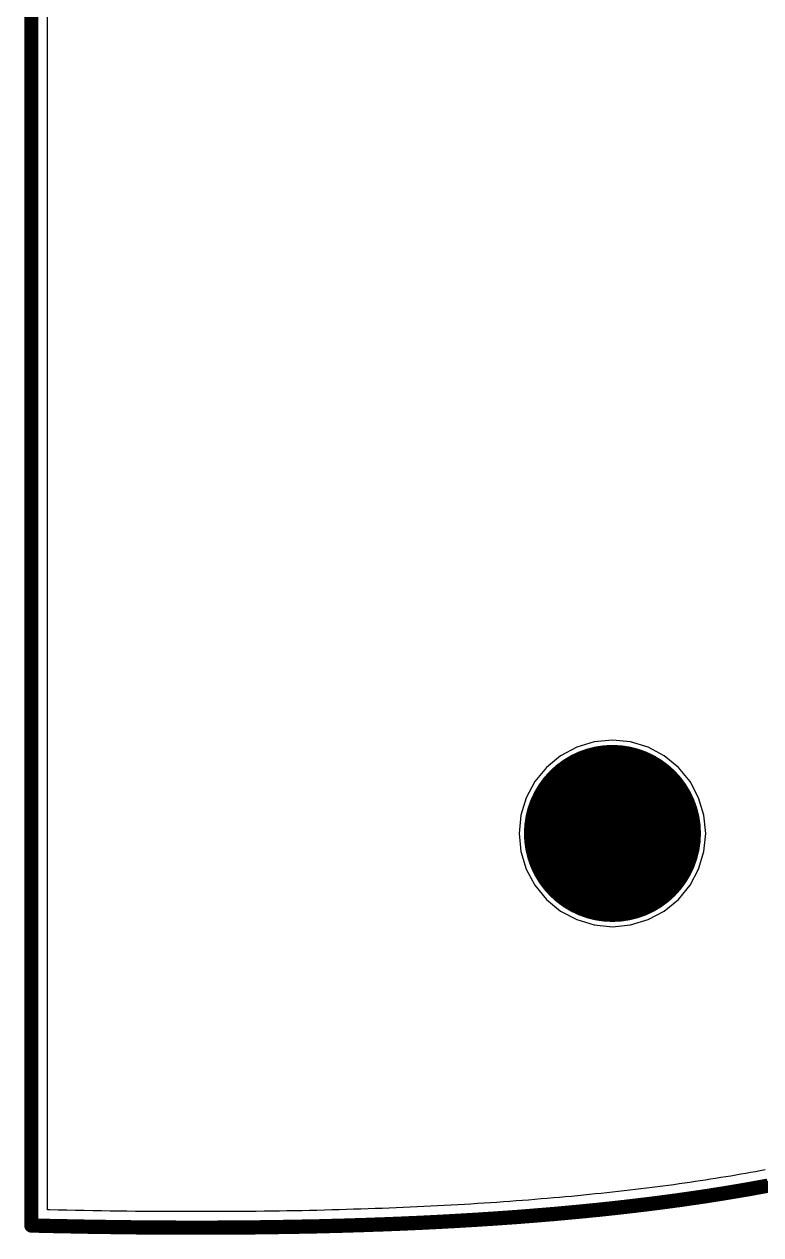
# Model space of a CAD drawing. Header units: millimetres. Extents: x -14 to 86, y -29 to 39.
# Drawn here: x -14.28 to -1.17, y -29.37 to -7.82 of the extents above; entities that cross this region are included whole.
import ezdxf

# ---------------------------------------------------------------- set-up
doc = ezdxf.new("R2010")
doc.units = ezdxf.units.MM
for name, color, linetype in [('BottomLayer', 5, 'Continuous'), ('BottomSolder', 6, 'Continuous'), ('KeepOutLayer', 6, 'Continuous'), ('Mechanical1', 6, 'Continuous'), ('MultiLayer', 9, 'Continuous'), ('PadHoleLayer', 156, 'Continuous'), ('TopLayer', 1, 'Continuous'), ('TopSolder', 216, 'Continuous')]:
    doc.layers.add(name, color=color, linetype=linetype)

msp = doc.modelspace()

# ---------------------------------------------------------------- linework, layer by layer
at = {"layer": 'BottomLayer'}
for p, q in [((-13.867, -28.927), (-13.867, 8.94)), ((-4.134, -20.597), (-4.445, -20.691)), ((-3.81, -20.565), (-4.134, -20.597)), ((-3.486, -20.597), (-3.81, -20.565)), ((-3.175, -20.691), (-3.486, -20.597)), ((-4.732, -20.844), (-4.984, -21.051)), ((-4.445, -20.691), (-4.732, -20.844)), ((-2.888, -20.844), (-3.175, -20.691)), ((-2.636, -21.051), (-2.888, -20.844)), ((-4.984, -21.051), (-5.191, -21.303)), ((-2.429, -21.303), (-2.636, -21.051)), ((-5.191, -21.303), (-5.344, -21.59)), ((-2.276, -21.59), (-2.429, -21.303)), ((-5.344, -21.59), (-5.438, -21.901)), ((-2.182, -21.901), (-2.276, -21.59)), ((-5.438, -21.901), (-5.47, -22.225)), ((-2.15, -22.225), (-2.182, -21.901)), ((-5.47, -22.225), (-5.438, -22.549)), ((-2.182, -22.549), (-2.15, -22.225)), ((-5.438, -22.549), (-5.344, -22.86)), ((-2.276, -22.86), (-2.182, -22.549)), ((-5.344, -22.86), (-5.191, -23.147)), ((-2.429, -23.147), (-2.276, -22.86)), ((-5.191, -23.147), (-4.984, -23.399)), ((-2.636, -23.399), (-2.429, -23.147)), ((-4.984, -23.399), (-4.732, -23.606)), ((-2.888, -23.606), (-2.636, -23.399)), ((-4.732, -23.606), (-4.445, -23.759)), ((-3.175, -23.759), (-2.888, -23.606)), ((-4.445, -23.759), (-4.134, -23.853)), ((-4.134, -23.853), (-3.81, -23.885)), ((-3.81, -23.885), (-3.486, -23.853)), ((-3.486, -23.853), (-3.175, -23.759)), ((-1.178, -28.231), (-1.264, -28.247)), ((-1.092, -28.215), (-1.178, -28.231)), ((-2.434, -28.438), (-2.529, -28.451)), ((-2.34, -28.424), (-2.434, -28.438)), ((-2.248, -28.41), (-2.34, -28.424)), ((-2.156, -28.396), (-2.248, -28.41)), ((-2.064, -28.382), (-2.156, -28.396)), ((-1.973, -28.368), (-2.064, -28.382)), ((-1.881, -28.353), (-1.973, -28.368)), ((-1.792, -28.338), (-1.881, -28.353)), ((-1.703, -28.324), (-1.792, -28.338)), ((-1.614, -28.309), (-1.703, -28.324)), ((-1.526, -28.293), (-1.614, -28.309)), ((-1.437, -28.278), (-1.526, -28.293)), ((-1.351, -28.263), (-1.437, -28.278)), ((-1.264, -28.247), (-1.351, -28.263)), ((-4.221, -28.655), (-4.326, -28.665)), ((-4.116, -28.644), (-4.221, -28.655)), ((-4.012, -28.633), (-4.116, -28.644)), ((-3.91, -28.622), (-4.012, -28.633)), ((-3.806, -28.611), (-3.91, -28.622)), ((-3.705, -28.6), (-3.806, -28.611)), ((-3.603, -28.589), (-3.705, -28.6)), ((-3.503, -28.577), (-3.603, -28.589)), ((-3.402, -28.565), (-3.503, -28.577)), ((-3.303, -28.553), (-3.402, -28.565)), ((-3.204, -28.541), (-3.303, -28.553)), ((-3.105, -28.529), (-3.204, -28.541)), ((-3.008, -28.516), (-3.105, -28.529)), ((-2.911, -28.503), (-3.008, -28.516)), ((-2.814, -28.491), (-2.911, -28.503)), ((-2.719, -28.478), (-2.814, -28.491)), ((-2.623, -28.464), (-2.719, -28.478)), ((-2.719, -28.478), (-2.719, -28.478)), ((-2.529, -28.451), (-2.623, -28.464)), ((-7.286, -28.874), (-7.408, -28.88)), ((-7.164, -28.868), (-7.286, -28.874)), ((-7.042, -28.862), (-7.164, -28.868)), ((-6.922, -28.856), (-7.042, -28.862)), ((-6.802, -28.85), (-6.922, -28.856)), ((-6.682, -28.843), (-6.802, -28.85)), ((-6.802, -28.85), (-6.802, -28.85)), ((-6.563, -28.837), (-6.682, -28.843)), ((-6.445, -28.83), (-6.563, -28.837)), ((-6.328, -28.823), (-6.445, -28.83)), ((-6.211, -28.816), (-6.328, -28.823)), ((-6.095, -28.808), (-6.211, -28.816)), ((-5.98, -28.801), (-6.095, -28.808)), ((-5.865, -28.793), (-5.98, -28.801)), ((-5.75, -28.785), (-5.865, -28.793)), ((-5.637, -28.777), (-5.75, -28.785)), ((-5.524, -28.768), (-5.637, -28.777)), ((-5.412, -28.76), (-5.524, -28.768)), ((-5.301, -28.751), (-5.412, -28.76)), ((-5.19, -28.742), (-5.301, -28.751)), ((-5.079, -28.733), (-5.19, -28.742)), ((-4.97, -28.724), (-5.079, -28.733)), ((-4.861, -28.715), (-4.97, -28.724)), ((-4.753, -28.705), (-4.861, -28.715)), ((-4.646, -28.696), (-4.753, -28.705)), ((-4.538, -28.686), (-4.646, -28.696)), ((-4.432, -28.676), (-4.538, -28.686)), ((-4.326, -28.665), (-4.432, -28.676)), ((-13.829, -28.928), (-13.867, -28.927)), ((-13.673, -28.931), (-13.829, -28.928)), ((-13.518, -28.934), (-13.673, -28.931)), ((-13.363, -28.937), (-13.518, -28.934)), ((-13.209, -28.94), (-13.363, -28.937)), ((-13.363, -28.937), (-13.363, -28.937)), ((-13.055, -28.943), (-13.209, -28.94)), ((-13.209, -28.94), (-13.209, -28.94)), ((-12.903, -28.945), (-13.055, -28.943)), ((-12.751, -28.947), (-12.903, -28.945)), ((-12.601, -28.949), (-12.751, -28.947)), ((-12.45, -28.951), (-12.601, -28.949)), ((-12.301, -28.953), (-12.45, -28.951)), ((-12.152, -28.954), (-12.301, -28.953)), ((-12.004, -28.955), (-12.152, -28.954)), ((-11.857, -28.956), (-12.004, -28.955)), ((-11.711, -28.957), (-11.857, -28.956)), ((-11.565, -28.958), (-11.711, -28.957)), ((-11.42, -28.958), (-11.565, -28.958)), ((-11.276, -28.958), (-11.42, -28.958)), ((-11.132, -28.958), (-11.276, -28.958)), ((-10.99, -28.958), (-11.132, -28.958)), ((-10.847, -28.958), (-10.99, -28.958)), ((-10.706, -28.957), (-10.847, -28.958)), ((-10.566, -28.956), (-10.706, -28.957)), ((-10.426, -28.955), (-10.566, -28.956)), ((-10.287, -28.954), (-10.426, -28.955)), ((-10.149, -28.953), (-10.287, -28.954)), ((-10.011, -28.951), (-10.149, -28.953)), ((-10.149, -28.953), (-10.149, -28.953)), ((-9.874, -28.95), (-10.011, -28.951)), ((-9.738, -28.948), (-9.874, -28.95)), ((-9.874, -28.95), (-9.874, -28.95)), ((-9.603, -28.945), (-9.738, -28.948)), ((-9.468, -28.943), (-9.603, -28.945)), ((-9.334, -28.941), (-9.468, -28.943)), ((-9.201, -28.938), (-9.334, -28.941)), ((-9.068, -28.935), (-9.201, -28.938)), ((-9.201, -28.938), (-9.201, -28.938)), ((-8.936, -28.932), (-9.068, -28.935)), ((-8.805, -28.928), (-8.936, -28.932)), ((-8.936, -28.932), (-8.936, -28.932)), ((-8.675, -28.925), (-8.805, -28.928)), ((-8.545, -28.921), (-8.675, -28.925)), ((-8.416, -28.917), (-8.545, -28.921)), ((-8.288, -28.913), (-8.416, -28.917)), ((-8.16, -28.909), (-8.288, -28.913)), ((-8.033, -28.905), (-8.16, -28.909)), ((-7.907, -28.9), (-8.033, -28.905)), ((-8.033, -28.905), (-8.033, -28.905)), ((-7.782, -28.895), (-7.907, -28.9)), ((-7.907, -28.9), (-7.907, -28.9)), ((-7.656, -28.89), (-7.782, -28.895)), ((-7.532, -28.885), (-7.656, -28.89)), ((-7.408, -28.88), (-7.532, -28.885))]:
    msp.add_line(p, q, dxfattribs=at)
at = {"layer": 'BottomLayer', "const_width": 1.5}
msp.add_lwpolyline([(-4.56, -22.225, 1), (-3.06, -22.225, 1)], format="xyb", close=True, dxfattribs=at)
at = {"layer": 'BottomSolder', "const_width": 1.576}
msp.add_lwpolyline([(-4.598, -22.225, 1), (-3.022, -22.225, 1)], format="xyb", close=True, dxfattribs=at)
at = {"layer": 'KeepOutLayer', "const_width": 0.254}
for points in [[(-14.152, -29.205), (-14.152, 8.94)], [(-1.566, -28.589), (-1.477, -28.574)], [(-1.477, -28.574), (-1.388, -28.559)], [(-1.388, -28.559), (-1.3, -28.543)], [(-1.3, -28.543), (-1.213, -28.527)], [(-1.213, -28.527), (-1.126, -28.511)], [(-1.126, -28.511), (-1.04, -28.495)], [(-2.971, -28.799), (-2.874, -28.786)], [(-2.874, -28.786), (-2.776, -28.773)], [(-2.776, -28.773), (-2.68, -28.76)], [(-2.68, -28.76), (-2.584, -28.747)], [(-2.584, -28.747), (-2.488, -28.733)], [(-2.488, -28.733), (-2.393, -28.719)], [(-2.393, -28.719), (-2.299, -28.706)], [(-2.299, -28.706), (-2.205, -28.692)], [(-2.205, -28.692), (-2.112, -28.678)], [(-2.112, -28.678), (-2.02, -28.663)], [(-2.02, -28.663), (-1.928, -28.649)], [(-1.928, -28.649), (-1.836, -28.634)], [(-1.836, -28.634), (-1.746, -28.619)], [(-1.746, -28.619), (-1.655, -28.604)], [(-1.655, -28.604), (-1.566, -28.589)], [(-4.946, -29.008), (-4.836, -28.999)], [(-4.836, -28.999), (-4.728, -28.989)], [(-4.728, -28.989), (-4.619, -28.979)], [(-4.619, -28.979), (-4.512, -28.969)], [(-4.512, -28.969), (-4.405, -28.959)], [(-4.405, -28.959), (-4.298, -28.949)], [(-4.298, -28.949), (-4.193, -28.938)], [(-4.193, -28.938), (-4.087, -28.928)], [(-4.087, -28.928), (-3.983, -28.917)], [(-3.983, -28.917), (-3.879, -28.906)], [(-3.879, -28.906), (-3.776, -28.895)], [(-3.776, -28.895), (-3.673, -28.883)], [(-3.673, -28.883), (-3.571, -28.872)], [(-3.571, -28.872), (-3.47, -28.86)], [(-3.47, -28.86), (-3.369, -28.848)], [(-3.369, -28.848), (-3.269, -28.836)], [(-3.269, -28.836), (-3.169, -28.824)], [(-3.169, -28.824), (-3.07, -28.811)], [(-3.07, -28.811), (-2.971, -28.799)], [(-14.152, -29.205), (-13.836, -29.213)], [(-13.836, -29.213), (-13.679, -29.216)], [(-13.679, -29.216), (-13.523, -29.219)], [(-13.523, -29.219), (-13.368, -29.222)], [(-9.195, -29.223), (-9.062, -29.22)], [(-9.062, -29.22), (-8.929, -29.217)], [(-8.929, -29.217), (-8.798, -29.213)], [(-8.798, -29.213), (-8.667, -29.21)], [(-8.667, -29.21), (-8.537, -29.206)], [(-8.537, -29.206), (-8.407, -29.202)], [(-8.407, -29.202), (-8.278, -29.198)], [(-8.278, -29.198), (-8.15, -29.194)], [(-8.15, -29.194), (-8.023, -29.189)], [(-8.023, -29.189), (-7.896, -29.185)], [(-7.896, -29.185), (-7.77, -29.18)], [(-7.77, -29.18), (-7.645, -29.175)], [(-7.645, -29.175), (-7.52, -29.17)], [(-7.52, -29.17), (-7.396, -29.164)], [(-7.396, -29.164), (-7.273, -29.159)], [(-7.273, -29.159), (-7.15, -29.153)], [(-7.15, -29.153), (-7.028, -29.147)], [(-7.028, -29.147), (-6.907, -29.141)], [(-6.907, -29.141), (-6.786, -29.134)], [(-6.786, -29.134), (-6.666, -29.128)], [(-6.666, -29.128), (-6.547, -29.121)], [(-6.547, -29.121), (-6.428, -29.114)], [(-6.428, -29.114), (-6.31, -29.107)], [(-6.31, -29.107), (-6.193, -29.1)], [(-6.193, -29.1), (-6.076, -29.092)], [(-6.076, -29.092), (-5.961, -29.085)], [(-5.961, -29.085), (-5.845, -29.077)], [(-5.845, -29.077), (-5.731, -29.069)], [(-5.731, -29.069), (-5.616, -29.061)], [(-5.616, -29.061), (-5.503, -29.053)], [(-5.503, -29.053), (-5.39, -29.044)], [(-5.39, -29.044), (-5.278, -29.035)], [(-5.278, -29.035), (-5.167, -29.026)], [(-5.167, -29.026), (-5.056, -29.017)], [(-5.056, -29.017), (-4.946, -29.008)], [(-13.368, -29.222), (-13.214, -29.225)], [(-13.214, -29.225), (-13.06, -29.228)], [(-13.06, -29.228), (-12.907, -29.23)], [(-12.907, -29.23), (-12.755, -29.232)], [(-12.755, -29.232), (-12.604, -29.234)], [(-12.604, -29.234), (-12.453, -29.236)], [(-12.453, -29.236), (-12.304, -29.238)], [(-12.304, -29.238), (-12.155, -29.239)], [(-12.155, -29.239), (-12.006, -29.24)], [(-12.006, -29.24), (-11.859, -29.241)], [(-11.859, -29.241), (-11.712, -29.242)], [(-11.712, -29.242), (-11.566, -29.243)], [(-11.566, -29.243), (-11.421, -29.243)], [(-11.421, -29.243), (-11.276, -29.243)], [(-11.276, -29.243), (-11.132, -29.243)], [(-11.132, -29.243), (-10.989, -29.243)], [(-10.989, -29.243), (-10.847, -29.243)], [(-10.847, -29.243), (-10.705, -29.242)], [(-10.705, -29.242), (-10.564, -29.241)], [(-10.564, -29.241), (-10.424, -29.24)], [(-10.424, -29.24), (-10.284, -29.239)], [(-10.284, -29.239), (-10.146, -29.238)], [(-10.146, -29.238), (-10.008, -29.236)], [(-10.008, -29.236), (-9.87, -29.234)], [(-9.87, -29.234), (-9.734, -29.232)], [(-9.734, -29.232), (-9.598, -29.23)], [(-9.598, -29.23), (-9.463, -29.228)], [(-9.463, -29.228), (-9.328, -29.225)], [(-9.328, -29.225), (-9.195, -29.223)]]:
    msp.add_lwpolyline(points, dxfattribs=at)
at = {"layer": 'KeepOutLayer', "const_width": 0.127}
for points in [[(-1.54, -28.574, 1), (-1.413, -28.574, 1)], [(-1.54, -28.574, 1), (-1.413, -28.574, 1)], [(-1.452, -28.559, 1), (-1.325, -28.559, 1)], [(-1.452, -28.559, 1), (-1.325, -28.559, 1)], [(-1.364, -28.543, 1), (-1.237, -28.543, 1)], [(-1.364, -28.543, 1), (-1.237, -28.543, 1)], [(-1.276, -28.527, 1), (-1.149, -28.527, 1)], [(-1.276, -28.527, 1), (-1.149, -28.527, 1)], [(-1.189, -28.511, 1), (-1.062, -28.511, 1)], [(-1.189, -28.511, 1), (-1.062, -28.511, 1)], [(-2.937, -28.786, 1), (-2.81, -28.786, 1)], [(-2.937, -28.786, 1), (-2.81, -28.786, 1)], [(-2.84, -28.773, 1), (-2.713, -28.773, 1)], [(-2.84, -28.773, 1), (-2.713, -28.773, 1)], [(-2.743, -28.76, 1), (-2.616, -28.76, 1)], [(-2.743, -28.76, 1), (-2.616, -28.76, 1)], [(-2.647, -28.747, 1), (-2.52, -28.747, 1)], [(-2.647, -28.747, 1), (-2.52, -28.747, 1)], [(-2.552, -28.733, 1), (-2.425, -28.733, 1)], [(-2.552, -28.733, 1), (-2.425, -28.733, 1)], [(-2.457, -28.719, 1), (-2.33, -28.719, 1)], [(-2.457, -28.719, 1), (-2.33, -28.719, 1)], [(-2.363, -28.706, 1), (-2.236, -28.706, 1)], [(-2.363, -28.706, 1), (-2.236, -28.706, 1)], [(-2.269, -28.692, 1), (-2.142, -28.692, 1)], [(-2.269, -28.692, 1), (-2.142, -28.692, 1)], [(-2.176, -28.678, 1), (-2.049, -28.678, 1)], [(-2.176, -28.678, 1), (-2.049, -28.678, 1)], [(-2.083, -28.663, 1), (-1.956, -28.663, 1)], [(-2.083, -28.663, 1), (-1.956, -28.663, 1)], [(-1.991, -28.649, 1), (-1.864, -28.649, 1)], [(-1.991, -28.649, 1), (-1.864, -28.649, 1)], [(-1.9, -28.634, 1), (-1.773, -28.634, 1)], [(-1.9, -28.634, 1), (-1.773, -28.634, 1)], [(-1.809, -28.619, 1), (-1.682, -28.619, 1)], [(-1.809, -28.619, 1), (-1.682, -28.619, 1)], [(-1.719, -28.604, 1), (-1.592, -28.604, 1)], [(-1.719, -28.604, 1), (-1.592, -28.604, 1)], [(-1.629, -28.589, 1), (-1.502, -28.589, 1)], [(-1.629, -28.589, 1), (-1.502, -28.589, 1)], [(-4.9, -28.999, 1), (-4.773, -28.999, 1)], [(-4.9, -28.999, 1), (-4.773, -28.999, 1)], [(-4.791, -28.989, 1), (-4.664, -28.989, 1)], [(-4.791, -28.989, 1), (-4.664, -28.989, 1)], [(-4.683, -28.979, 1), (-4.556, -28.979, 1)], [(-4.683, -28.979, 1), (-4.556, -28.979, 1)], [(-4.575, -28.969, 1), (-4.448, -28.969, 1)], [(-4.575, -28.969, 1), (-4.448, -28.969, 1)], [(-4.468, -28.959, 1), (-4.341, -28.959, 1)], [(-4.468, -28.959, 1), (-4.341, -28.959, 1)], [(-4.362, -28.949, 1), (-4.235, -28.949, 1)], [(-4.362, -28.949, 1), (-4.235, -28.949, 1)], [(-4.256, -28.938, 1), (-4.129, -28.938, 1)], [(-4.256, -28.938, 1), (-4.129, -28.938, 1)], [(-4.151, -28.928, 1), (-4.024, -28.928, 1)], [(-4.151, -28.928, 1), (-4.024, -28.928, 1)], [(-4.046, -28.917, 1), (-3.919, -28.917, 1)], [(-4.046, -28.917, 1), (-3.919, -28.917, 1)], [(-3.942, -28.906, 1), (-3.815, -28.906, 1)], [(-3.942, -28.906, 1), (-3.815, -28.906, 1)], [(-3.839, -28.895, 1), (-3.712, -28.895, 1)], [(-3.839, -28.895, 1), (-3.712, -28.895, 1)], [(-3.737, -28.883, 1), (-3.61, -28.883, 1)], [(-3.737, -28.883, 1), (-3.61, -28.883, 1)], [(-3.635, -28.872, 1), (-3.508, -28.872, 1)], [(-3.635, -28.872, 1), (-3.508, -28.872, 1)], [(-3.533, -28.86, 1), (-3.406, -28.86, 1)], [(-3.533, -28.86, 1), (-3.406, -28.86, 1)], [(-3.432, -28.848, 1), (-3.305, -28.848, 1)], [(-3.432, -28.848, 1), (-3.305, -28.848, 1)], [(-3.332, -28.836, 1), (-3.205, -28.836, 1)], [(-3.332, -28.836, 1), (-3.205, -28.836, 1)], [(-3.232, -28.824, 1), (-3.105, -28.824, 1)], [(-3.232, -28.824, 1), (-3.105, -28.824, 1)], [(-3.133, -28.811, 1), (-3.006, -28.811, 1)], [(-3.133, -28.811, 1), (-3.006, -28.811, 1)], [(-3.035, -28.799, 1), (-2.908, -28.799, 1)], [(-3.035, -28.799, 1), (-2.908, -28.799, 1)], [(-14.215, -29.205, 1), (-14.088, -29.205, 1)], [(-14.215, -29.205, 1), (-14.088, -29.205, 1)], [(-13.899, -29.213, 1), (-13.772, -29.213, 1)], [(-13.899, -29.213, 1), (-13.772, -29.213, 1)], [(-13.743, -29.216, 1), (-13.616, -29.216, 1)], [(-13.743, -29.216, 1), (-13.616, -29.216, 1)], [(-13.587, -29.219, 1), (-13.46, -29.219, 1)], [(-13.587, -29.219, 1), (-13.46, -29.219, 1)], [(-9.125, -29.22, 1), (-8.998, -29.22, 1)], [(-9.125, -29.22, 1), (-8.998, -29.22, 1)], [(-8.993, -29.217, 1), (-8.866, -29.217, 1)], [(-8.993, -29.217, 1), (-8.866, -29.217, 1)], [(-8.861, -29.213, 1), (-8.734, -29.213, 1)], [(-8.861, -29.213, 1), (-8.734, -29.213, 1)], [(-8.73, -29.21, 1), (-8.603, -29.21, 1)], [(-8.73, -29.21, 1), (-8.603, -29.21, 1)], [(-8.6, -29.206, 1), (-8.473, -29.206, 1)], [(-8.6, -29.206, 1), (-8.473, -29.206, 1)], [(-8.471, -29.202, 1), (-8.344, -29.202, 1)], [(-8.471, -29.202, 1), (-8.344, -29.202, 1)], [(-8.342, -29.198, 1), (-8.215, -29.198, 1)], [(-8.342, -29.198, 1), (-8.215, -29.198, 1)], [(-8.214, -29.194, 1), (-8.087, -29.194, 1)], [(-8.214, -29.194, 1), (-8.087, -29.194, 1)], [(-8.086, -29.189, 1), (-7.959, -29.189, 1)], [(-8.086, -29.189, 1), (-7.959, -29.189, 1)], [(-7.96, -29.185, 1), (-7.833, -29.185, 1)], [(-7.96, -29.185, 1), (-7.833, -29.185, 1)], [(-7.834, -29.18, 1), (-7.707, -29.18, 1)], [(-7.834, -29.18, 1), (-7.707, -29.18, 1)], [(-7.708, -29.175, 1), (-7.581, -29.175, 1)], [(-7.708, -29.175, 1), (-7.581, -29.175, 1)], [(-7.584, -29.17, 1), (-7.457, -29.17, 1)], [(-7.584, -29.17, 1), (-7.457, -29.17, 1)], [(-7.46, -29.164, 1), (-7.333, -29.164, 1)], [(-7.46, -29.164, 1), (-7.333, -29.164, 1)], [(-7.336, -29.159, 1), (-7.209, -29.159, 1)], [(-7.336, -29.159, 1), (-7.209, -29.159, 1)], [(-7.214, -29.153, 1), (-7.087, -29.153, 1)], [(-7.214, -29.153, 1), (-7.087, -29.153, 1)], [(-7.092, -29.147, 1), (-6.965, -29.147, 1)], [(-7.092, -29.147, 1), (-6.965, -29.147, 1)], [(-6.97, -29.141, 1), (-6.843, -29.141, 1)], [(-6.97, -29.141, 1), (-6.843, -29.141, 1)], [(-6.85, -29.134, 1), (-6.723, -29.134, 1)], [(-6.85, -29.134, 1), (-6.723, -29.134, 1)], [(-6.73, -29.128, 1), (-6.603, -29.128, 1)], [(-6.73, -29.128, 1), (-6.603, -29.128, 1)], [(-6.61, -29.121, 1), (-6.483, -29.121, 1)], [(-6.61, -29.121, 1), (-6.483, -29.121, 1)], [(-6.492, -29.114, 1), (-6.365, -29.114, 1)], [(-6.492, -29.114, 1), (-6.365, -29.114, 1)], [(-6.374, -29.107, 1), (-6.247, -29.107, 1)], [(-6.374, -29.107, 1), (-6.247, -29.107, 1)], [(-6.257, -29.1, 1), (-6.13, -29.1, 1)], [(-6.257, -29.1, 1), (-6.13, -29.1, 1)], [(-6.14, -29.092, 1), (-6.013, -29.092, 1)], [(-6.14, -29.092, 1), (-6.013, -29.092, 1)], [(-6.024, -29.085, 1), (-5.897, -29.085, 1)], [(-6.024, -29.085, 1), (-5.897, -29.085, 1)], [(-5.909, -29.077, 1), (-5.782, -29.077, 1)], [(-5.909, -29.077, 1), (-5.782, -29.077, 1)], [(-5.794, -29.069, 1), (-5.667, -29.069, 1)], [(-5.794, -29.069, 1), (-5.667, -29.069, 1)], [(-5.68, -29.061, 1), (-5.553, -29.061, 1)], [(-5.68, -29.061, 1), (-5.553, -29.061, 1)], [(-5.567, -29.053, 1), (-5.44, -29.053, 1)], [(-5.567, -29.053, 1), (-5.44, -29.053, 1)], [(-5.454, -29.044, 1), (-5.327, -29.044, 1)], [(-5.454, -29.044, 1), (-5.327, -29.044, 1)], [(-5.342, -29.035, 1), (-5.215, -29.035, 1)], [(-5.342, -29.035, 1), (-5.215, -29.035, 1)], [(-5.23, -29.026, 1), (-5.103, -29.026, 1)], [(-5.23, -29.026, 1), (-5.103, -29.026, 1)], [(-5.12, -29.017, 1), (-4.993, -29.017, 1)], [(-5.12, -29.017, 1), (-4.993, -29.017, 1)], [(-5.009, -29.008, 1), (-4.882, -29.008, 1)], [(-5.009, -29.008, 1), (-4.882, -29.008, 1)], [(-13.432, -29.222, 1), (-13.305, -29.222, 1)], [(-13.432, -29.222, 1), (-13.305, -29.222, 1)], [(-13.277, -29.225, 1), (-13.15, -29.225, 1)], [(-13.277, -29.225, 1), (-13.15, -29.225, 1)], [(-13.124, -29.228, 1), (-12.997, -29.228, 1)], [(-13.124, -29.228, 1), (-12.997, -29.228, 1)], [(-12.971, -29.23, 1), (-12.844, -29.23, 1)], [(-12.971, -29.23, 1), (-12.844, -29.23, 1)], [(-12.819, -29.232, 1), (-12.692, -29.232, 1)], [(-12.819, -29.232, 1), (-12.692, -29.232, 1)], [(-12.668, -29.234, 1), (-12.541, -29.234, 1)], [(-12.668, -29.234, 1), (-12.541, -29.234, 1)], [(-12.517, -29.236, 1), (-12.39, -29.236, 1)], [(-12.517, -29.236, 1), (-12.39, -29.236, 1)], [(-12.367, -29.238, 1), (-12.24, -29.238, 1)], [(-12.367, -29.238, 1), (-12.24, -29.238, 1)], [(-12.218, -29.239, 1), (-12.091, -29.239, 1)], [(-12.218, -29.239, 1), (-12.091, -29.239, 1)], [(-12.07, -29.24, 1), (-11.943, -29.24, 1)], [(-12.07, -29.24, 1), (-11.943, -29.24, 1)], [(-11.922, -29.241, 1), (-11.795, -29.241, 1)], [(-11.922, -29.241, 1), (-11.795, -29.241, 1)], [(-11.775, -29.242, 1), (-11.648, -29.242, 1)], [(-11.775, -29.242, 1), (-11.648, -29.242, 1)], [(-11.629, -29.243, 1), (-11.502, -29.243, 1)], [(-11.629, -29.243, 1), (-11.502, -29.243, 1)], [(-11.484, -29.243, 1), (-11.357, -29.243, 1)], [(-11.484, -29.243, 1), (-11.357, -29.243, 1)], [(-11.339, -29.243, 1), (-11.212, -29.243, 1)], [(-11.339, -29.243, 1), (-11.212, -29.243, 1)], [(-11.196, -29.243, 1), (-11.069, -29.243, 1)], [(-11.196, -29.243, 1), (-11.069, -29.243, 1)], [(-11.053, -29.243, 1), (-10.926, -29.243, 1)], [(-11.053, -29.243, 1), (-10.926, -29.243, 1)], [(-10.91, -29.243, 1), (-10.783, -29.243, 1)], [(-10.91, -29.243, 1), (-10.783, -29.243, 1)], [(-10.768, -29.242, 1), (-10.641, -29.242, 1)], [(-10.768, -29.242, 1), (-10.641, -29.242, 1)], [(-10.628, -29.241, 1), (-10.501, -29.241, 1)], [(-10.628, -29.241, 1), (-10.501, -29.241, 1)], [(-10.487, -29.24, 1), (-10.36, -29.24, 1)], [(-10.487, -29.24, 1), (-10.36, -29.24, 1)], [(-10.348, -29.239, 1), (-10.221, -29.239, 1)], [(-10.348, -29.239, 1), (-10.221, -29.239, 1)], [(-10.209, -29.238, 1), (-10.082, -29.238, 1)], [(-10.209, -29.238, 1), (-10.082, -29.238, 1)], [(-10.071, -29.236, 1), (-9.944, -29.236, 1)], [(-10.071, -29.236, 1), (-9.944, -29.236, 1)], [(-9.934, -29.234, 1), (-9.807, -29.234, 1)], [(-9.934, -29.234, 1), (-9.807, -29.234, 1)], [(-9.797, -29.232, 1), (-9.67, -29.232, 1)], [(-9.797, -29.232, 1), (-9.67, -29.232, 1)], [(-9.661, -29.23, 1), (-9.534, -29.23, 1)], [(-9.661, -29.23, 1), (-9.534, -29.23, 1)], [(-9.526, -29.228, 1), (-9.399, -29.228, 1)], [(-9.526, -29.228, 1), (-9.399, -29.228, 1)], [(-9.392, -29.225, 1), (-9.265, -29.225, 1)], [(-9.392, -29.225, 1), (-9.265, -29.225, 1)], [(-9.258, -29.223, 1), (-9.131, -29.223, 1)], [(-9.258, -29.223, 1), (-9.131, -29.223, 1)]]:
    msp.add_lwpolyline(points, format="xyb", close=True, dxfattribs=at)
at = {"layer": 'Mechanical1', "const_width": 0.0227}
for points in [[(-14.152, -29.205), (-14.152, 8.94)], [(-2.112, -28.678), (-2.02, -28.663)], [(-2.02, -28.663), (-1.928, -28.649)], [(-1.928, -28.649), (-1.836, -28.634)], [(-1.836, -28.634), (-1.746, -28.619)], [(-1.746, -28.619), (-1.655, -28.604)], [(-1.655, -28.604), (-1.566, -28.589)], [(-1.566, -28.589), (-1.477, -28.574)], [(-1.477, -28.574), (-1.388, -28.559)], [(-1.388, -28.559), (-1.3, -28.543)], [(-1.3, -28.543), (-1.213, -28.527)], [(-1.213, -28.527), (-1.126, -28.511)], [(-3.776, -28.895), (-3.673, -28.883)], [(-3.673, -28.883), (-3.571, -28.872)], [(-3.571, -28.872), (-3.47, -28.86)], [(-3.47, -28.86), (-3.369, -28.848)], [(-3.369, -28.848), (-3.269, -28.836)], [(-3.269, -28.836), (-3.169, -28.824)], [(-3.169, -28.824), (-3.07, -28.811)], [(-3.07, -28.811), (-2.971, -28.799)], [(-2.971, -28.799), (-2.874, -28.786)], [(-2.874, -28.786), (-2.776, -28.773)], [(-2.776, -28.773), (-2.68, -28.76)], [(-2.68, -28.76), (-2.584, -28.747)], [(-2.584, -28.747), (-2.488, -28.733)], [(-2.488, -28.733), (-2.393, -28.719)], [(-2.393, -28.719), (-2.299, -28.706)], [(-2.299, -28.706), (-2.205, -28.692)], [(-2.205, -28.692), (-2.112, -28.678)], [(-6.31, -29.107), (-6.193, -29.1)], [(-6.193, -29.1), (-6.076, -29.092)], [(-6.076, -29.092), (-5.961, -29.085)], [(-5.961, -29.085), (-5.845, -29.077)], [(-5.845, -29.077), (-5.731, -29.069)], [(-5.731, -29.069), (-5.616, -29.061)], [(-5.616, -29.061), (-5.503, -29.053)], [(-5.503, -29.053), (-5.39, -29.044)], [(-5.39, -29.044), (-5.278, -29.035)], [(-5.278, -29.035), (-5.167, -29.026)], [(-5.167, -29.026), (-5.056, -29.017)], [(-5.056, -29.017), (-4.946, -29.008)], [(-4.946, -29.008), (-4.836, -28.999)], [(-4.836, -28.999), (-4.728, -28.989)], [(-4.728, -28.989), (-4.619, -28.979)], [(-4.619, -28.979), (-4.512, -28.969)], [(-4.512, -28.969), (-4.405, -28.959)], [(-4.405, -28.959), (-4.298, -28.949)], [(-4.298, -28.949), (-4.193, -28.938)], [(-4.193, -28.938), (-4.087, -28.928)], [(-4.087, -28.928), (-3.983, -28.917)], [(-3.983, -28.917), (-3.879, -28.906)], [(-3.879, -28.906), (-3.776, -28.895)], [(-14.152, -29.205), (-13.836, -29.213)], [(-13.836, -29.213), (-13.679, -29.216)], [(-13.679, -29.216), (-13.523, -29.219)], [(-13.523, -29.219), (-13.368, -29.222)], [(-13.368, -29.222), (-13.214, -29.225)], [(-13.214, -29.225), (-13.06, -29.228)], [(-13.06, -29.228), (-12.907, -29.23)], [(-12.907, -29.23), (-12.755, -29.232)], [(-12.755, -29.232), (-12.604, -29.234)], [(-12.604, -29.234), (-12.453, -29.236)], [(-12.453, -29.236), (-12.304, -29.238)], [(-12.304, -29.238), (-12.155, -29.239)], [(-12.155, -29.239), (-12.006, -29.24)], [(-12.006, -29.24), (-11.859, -29.241)], [(-11.859, -29.241), (-11.712, -29.242)], [(-11.712, -29.242), (-11.566, -29.243)], [(-11.566, -29.243), (-11.421, -29.243)], [(-11.421, -29.243), (-11.276, -29.243)], [(-11.276, -29.243), (-11.132, -29.243)], [(-11.132, -29.243), (-10.989, -29.243)], [(-10.989, -29.243), (-10.847, -29.243)], [(-10.847, -29.243), (-10.705, -29.242)], [(-10.705, -29.242), (-10.564, -29.241)], [(-10.564, -29.241), (-10.424, -29.24)], [(-10.424, -29.24), (-10.284, -29.239)], [(-10.284, -29.239), (-10.146, -29.238)], [(-10.146, -29.238), (-10.008, -29.236)], [(-10.008, -29.236), (-9.87, -29.234)], [(-9.87, -29.234), (-9.734, -29.232)], [(-9.734, -29.232), (-9.598, -29.23)], [(-9.598, -29.23), (-9.463, -29.228)], [(-9.463, -29.228), (-9.328, -29.225)], [(-9.328, -29.225), (-9.195, -29.223)], [(-9.195, -29.223), (-9.062, -29.22)], [(-9.062, -29.22), (-8.929, -29.217)], [(-8.929, -29.217), (-8.798, -29.213)], [(-8.798, -29.213), (-8.667, -29.21)], [(-8.667, -29.21), (-8.537, -29.206)], [(-8.537, -29.206), (-8.407, -29.202)], [(-8.407, -29.202), (-8.278, -29.198)], [(-8.278, -29.198), (-8.15, -29.194)], [(-8.15, -29.194), (-8.023, -29.189)], [(-8.023, -29.189), (-7.896, -29.185)], [(-7.896, -29.185), (-7.77, -29.18)], [(-7.77, -29.18), (-7.645, -29.175)], [(-7.645, -29.175), (-7.52, -29.17)], [(-7.52, -29.17), (-7.396, -29.164)], [(-7.396, -29.164), (-7.273, -29.159)], [(-7.273, -29.159), (-7.15, -29.153)], [(-7.15, -29.153), (-7.028, -29.147)], [(-7.028, -29.147), (-6.907, -29.141)], [(-6.907, -29.141), (-6.786, -29.134)], [(-6.786, -29.134), (-6.666, -29.128)], [(-6.666, -29.128), (-6.547, -29.121)], [(-6.547, -29.121), (-6.428, -29.114)], [(-6.428, -29.114), (-6.31, -29.107)]]:
    msp.add_lwpolyline(points, dxfattribs=at)
at = {"layer": 'Mechanical1', "const_width": 0.0113}
for points in [[(-2.025, -28.663, 1), (-2.014, -28.663, 1)], [(-2.025, -28.663, 1), (-2.014, -28.663, 1)], [(-1.933, -28.649, 1), (-1.922, -28.649, 1)], [(-1.933, -28.649, 1), (-1.922, -28.649, 1)], [(-1.842, -28.634, 1), (-1.831, -28.634, 1)], [(-1.842, -28.634, 1), (-1.831, -28.634, 1)], [(-1.751, -28.619, 1), (-1.74, -28.619, 1)], [(-1.751, -28.619, 1), (-1.74, -28.619, 1)], [(-1.661, -28.604, 1), (-1.65, -28.604, 1)], [(-1.661, -28.604, 1), (-1.65, -28.604, 1)], [(-1.571, -28.589, 1), (-1.56, -28.589, 1)], [(-1.571, -28.589, 1), (-1.56, -28.589, 1)], [(-1.482, -28.574, 1), (-1.471, -28.574, 1)], [(-1.482, -28.574, 1), (-1.471, -28.574, 1)], [(-1.394, -28.559, 1), (-1.382, -28.559, 1)], [(-1.394, -28.559, 1), (-1.382, -28.559, 1)], [(-1.306, -28.543, 1), (-1.294, -28.543, 1)], [(-1.306, -28.543, 1), (-1.294, -28.543, 1)], [(-1.218, -28.527, 1), (-1.207, -28.527, 1)], [(-1.218, -28.527, 1), (-1.207, -28.527, 1)], [(-3.679, -28.883, 1), (-3.667, -28.883, 1)], [(-3.679, -28.883, 1), (-3.667, -28.883, 1)], [(-3.577, -28.872, 1), (-3.565, -28.872, 1)], [(-3.577, -28.872, 1), (-3.565, -28.872, 1)], [(-3.475, -28.86, 1), (-3.464, -28.86, 1)], [(-3.475, -28.86, 1), (-3.464, -28.86, 1)], [(-3.374, -28.848, 1), (-3.363, -28.848, 1)], [(-3.374, -28.848, 1), (-3.363, -28.848, 1)], [(-3.274, -28.836, 1), (-3.263, -28.836, 1)], [(-3.274, -28.836, 1), (-3.263, -28.836, 1)], [(-3.175, -28.824, 1), (-3.163, -28.824, 1)], [(-3.175, -28.824, 1), (-3.163, -28.824, 1)], [(-3.076, -28.811, 1), (-3.064, -28.811, 1)], [(-3.076, -28.811, 1), (-3.064, -28.811, 1)], [(-2.977, -28.799, 1), (-2.966, -28.799, 1)], [(-2.977, -28.799, 1), (-2.966, -28.799, 1)], [(-2.879, -28.786, 1), (-2.868, -28.786, 1)], [(-2.879, -28.786, 1), (-2.868, -28.786, 1)], [(-2.782, -28.773, 1), (-2.771, -28.773, 1)], [(-2.782, -28.773, 1), (-2.771, -28.773, 1)], [(-2.685, -28.76, 1), (-2.674, -28.76, 1)], [(-2.685, -28.76, 1), (-2.674, -28.76, 1)], [(-2.589, -28.747, 1), (-2.578, -28.747, 1)], [(-2.589, -28.747, 1), (-2.578, -28.747, 1)], [(-2.494, -28.733, 1), (-2.483, -28.733, 1)], [(-2.494, -28.733, 1), (-2.483, -28.733, 1)], [(-2.399, -28.719, 1), (-2.388, -28.719, 1)], [(-2.399, -28.719, 1), (-2.388, -28.719, 1)], [(-2.305, -28.706, 1), (-2.293, -28.706, 1)], [(-2.305, -28.706, 1), (-2.293, -28.706, 1)], [(-2.211, -28.692, 1), (-2.2, -28.692, 1)], [(-2.211, -28.692, 1), (-2.2, -28.692, 1)], [(-2.118, -28.678, 1), (-2.107, -28.678, 1)], [(-2.118, -28.678, 1), (-2.107, -28.678, 1)], [(-6.199, -29.1, 1), (-6.187, -29.1, 1)], [(-6.199, -29.1, 1), (-6.187, -29.1, 1)], [(-6.082, -29.092, 1), (-6.071, -29.092, 1)], [(-6.082, -29.092, 1), (-6.071, -29.092, 1)], [(-5.966, -29.085, 1), (-5.955, -29.085, 1)], [(-5.966, -29.085, 1), (-5.955, -29.085, 1)], [(-5.851, -29.077, 1), (-5.84, -29.077, 1)], [(-5.851, -29.077, 1), (-5.84, -29.077, 1)], [(-5.736, -29.069, 1), (-5.725, -29.069, 1)], [(-5.736, -29.069, 1), (-5.725, -29.069, 1)], [(-5.622, -29.061, 1), (-5.611, -29.061, 1)], [(-5.622, -29.061, 1), (-5.611, -29.061, 1)], [(-5.509, -29.053, 1), (-5.497, -29.053, 1)], [(-5.509, -29.053, 1), (-5.497, -29.053, 1)], [(-5.396, -29.044, 1), (-5.385, -29.044, 1)], [(-5.396, -29.044, 1), (-5.385, -29.044, 1)], [(-5.284, -29.035, 1), (-5.273, -29.035, 1)], [(-5.284, -29.035, 1), (-5.273, -29.035, 1)], [(-5.173, -29.026, 1), (-5.161, -29.026, 1)], [(-5.173, -29.026, 1), (-5.161, -29.026, 1)], [(-5.062, -29.017, 1), (-5.05, -29.017, 1)], [(-5.062, -29.017, 1), (-5.05, -29.017, 1)], [(-4.952, -29.008, 1), (-4.94, -29.008, 1)], [(-4.952, -29.008, 1), (-4.94, -29.008, 1)], [(-4.842, -28.999, 1), (-4.831, -28.999, 1)], [(-4.842, -28.999, 1), (-4.831, -28.999, 1)], [(-4.733, -28.989, 1), (-4.722, -28.989, 1)], [(-4.733, -28.989, 1), (-4.722, -28.989, 1)], [(-4.625, -28.979, 1), (-4.614, -28.979, 1)], [(-4.625, -28.979, 1), (-4.614, -28.979, 1)], [(-4.517, -28.969, 1), (-4.506, -28.969, 1)], [(-4.517, -28.969, 1), (-4.506, -28.969, 1)], [(-4.41, -28.959, 1), (-4.399, -28.959, 1)], [(-4.41, -28.959, 1), (-4.399, -28.959, 1)], [(-4.304, -28.949, 1), (-4.293, -28.949, 1)], [(-4.304, -28.949, 1), (-4.293, -28.949, 1)], [(-4.198, -28.938, 1), (-4.187, -28.938, 1)], [(-4.198, -28.938, 1), (-4.187, -28.938, 1)], [(-4.093, -28.928, 1), (-4.082, -28.928, 1)], [(-4.093, -28.928, 1), (-4.082, -28.928, 1)], [(-3.989, -28.917, 1), (-3.977, -28.917, 1)], [(-3.989, -28.917, 1), (-3.977, -28.917, 1)], [(-3.885, -28.906, 1), (-3.873, -28.906, 1)], [(-3.885, -28.906, 1), (-3.873, -28.906, 1)], [(-3.781, -28.895, 1), (-3.77, -28.895, 1)], [(-3.781, -28.895, 1), (-3.77, -28.895, 1)], [(-14.157, -29.205, 1), (-14.146, -29.205, 1)], [(-14.157, -29.205, 1), (-14.146, -29.205, 1)], [(-13.842, -29.213, 1), (-13.83, -29.213, 1)], [(-13.842, -29.213, 1), (-13.83, -29.213, 1)], [(-13.685, -29.216, 1), (-13.674, -29.216, 1)], [(-13.685, -29.216, 1), (-13.674, -29.216, 1)], [(-13.529, -29.219, 1), (-13.518, -29.219, 1)], [(-13.529, -29.219, 1), (-13.518, -29.219, 1)], [(-13.374, -29.222, 1), (-13.363, -29.222, 1)], [(-13.374, -29.222, 1), (-13.363, -29.222, 1)], [(-13.22, -29.225, 1), (-13.208, -29.225, 1)], [(-13.22, -29.225, 1), (-13.208, -29.225, 1)], [(-13.066, -29.228, 1), (-13.055, -29.228, 1)], [(-13.066, -29.228, 1), (-13.055, -29.228, 1)], [(-12.913, -29.23, 1), (-12.902, -29.23, 1)], [(-12.913, -29.23, 1), (-12.902, -29.23, 1)], [(-12.761, -29.232, 1), (-12.75, -29.232, 1)], [(-12.761, -29.232, 1), (-12.75, -29.232, 1)], [(-12.61, -29.234, 1), (-12.598, -29.234, 1)], [(-12.61, -29.234, 1), (-12.598, -29.234, 1)], [(-12.459, -29.236, 1), (-12.448, -29.236, 1)], [(-12.459, -29.236, 1), (-12.448, -29.236, 1)], [(-12.309, -29.238, 1), (-12.298, -29.238, 1)], [(-12.309, -29.238, 1), (-12.298, -29.238, 1)], [(-12.16, -29.239, 1), (-12.149, -29.239, 1)], [(-12.16, -29.239, 1), (-12.149, -29.239, 1)], [(-12.012, -29.24, 1), (-12.001, -29.24, 1)], [(-12.012, -29.24, 1), (-12.001, -29.24, 1)], [(-11.864, -29.241, 1), (-11.853, -29.241, 1)], [(-11.864, -29.241, 1), (-11.853, -29.241, 1)], [(-11.718, -29.242, 1), (-11.706, -29.242, 1)], [(-11.718, -29.242, 1), (-11.706, -29.242, 1)], [(-11.572, -29.243, 1), (-11.56, -29.243, 1)], [(-11.572, -29.243, 1), (-11.56, -29.243, 1)], [(-11.426, -29.243, 1), (-11.415, -29.243, 1)], [(-11.426, -29.243, 1), (-11.415, -29.243, 1)], [(-11.282, -29.243, 1), (-11.27, -29.243, 1)], [(-11.282, -29.243, 1), (-11.27, -29.243, 1)], [(-11.138, -29.243, 1), (-11.126, -29.243, 1)], [(-11.138, -29.243, 1), (-11.126, -29.243, 1)], [(-10.995, -29.243, 1), (-10.983, -29.243, 1)], [(-10.995, -29.243, 1), (-10.983, -29.243, 1)], [(-10.852, -29.243, 1), (-10.841, -29.243, 1)], [(-10.852, -29.243, 1), (-10.841, -29.243, 1)], [(-10.711, -29.242, 1), (-10.699, -29.242, 1)], [(-10.711, -29.242, 1), (-10.699, -29.242, 1)], [(-10.57, -29.241, 1), (-10.558, -29.241, 1)], [(-10.57, -29.241, 1), (-10.558, -29.241, 1)], [(-10.43, -29.24, 1), (-10.418, -29.24, 1)], [(-10.43, -29.24, 1), (-10.418, -29.24, 1)], [(-10.29, -29.239, 1), (-10.279, -29.239, 1)], [(-10.29, -29.239, 1), (-10.279, -29.239, 1)], [(-10.151, -29.238, 1), (-10.14, -29.238, 1)], [(-10.151, -29.238, 1), (-10.14, -29.238, 1)], [(-10.013, -29.236, 1), (-10.002, -29.236, 1)], [(-10.013, -29.236, 1), (-10.002, -29.236, 1)], [(-9.876, -29.234, 1), (-9.865, -29.234, 1)], [(-9.876, -29.234, 1), (-9.865, -29.234, 1)], [(-9.74, -29.232, 1), (-9.728, -29.232, 1)], [(-9.74, -29.232, 1), (-9.728, -29.232, 1)], [(-9.604, -29.23, 1), (-9.592, -29.23, 1)], [(-9.604, -29.23, 1), (-9.592, -29.23, 1)], [(-9.469, -29.228, 1), (-9.457, -29.228, 1)], [(-9.469, -29.228, 1), (-9.457, -29.228, 1)], [(-9.334, -29.225, 1), (-9.323, -29.225, 1)], [(-9.334, -29.225, 1), (-9.323, -29.225, 1)], [(-9.2, -29.223, 1), (-9.189, -29.223, 1)], [(-9.2, -29.223, 1), (-9.189, -29.223, 1)], [(-9.067, -29.22, 1), (-9.056, -29.22, 1)], [(-9.067, -29.22, 1), (-9.056, -29.22, 1)], [(-8.935, -29.217, 1), (-8.924, -29.217, 1)], [(-8.935, -29.217, 1), (-8.924, -29.217, 1)], [(-8.803, -29.213, 1), (-8.792, -29.213, 1)], [(-8.803, -29.213, 1), (-8.792, -29.213, 1)], [(-8.673, -29.21, 1), (-8.661, -29.21, 1)], [(-8.673, -29.21, 1), (-8.661, -29.21, 1)], [(-8.542, -29.206, 1), (-8.531, -29.206, 1)], [(-8.542, -29.206, 1), (-8.531, -29.206, 1)], [(-8.413, -29.202, 1), (-8.402, -29.202, 1)], [(-8.413, -29.202, 1), (-8.402, -29.202, 1)], [(-8.284, -29.198, 1), (-8.273, -29.198, 1)], [(-8.284, -29.198, 1), (-8.273, -29.198, 1)], [(-8.156, -29.194, 1), (-8.145, -29.194, 1)], [(-8.156, -29.194, 1), (-8.145, -29.194, 1)], [(-8.029, -29.189, 1), (-8.017, -29.189, 1)], [(-8.029, -29.189, 1), (-8.017, -29.189, 1)], [(-7.902, -29.185, 1), (-7.89, -29.185, 1)], [(-7.902, -29.185, 1), (-7.89, -29.185, 1)], [(-7.776, -29.18, 1), (-7.764, -29.18, 1)], [(-7.776, -29.18, 1), (-7.764, -29.18, 1)], [(-7.65, -29.175, 1), (-7.639, -29.175, 1)], [(-7.65, -29.175, 1), (-7.639, -29.175, 1)], [(-7.526, -29.17, 1), (-7.514, -29.17, 1)], [(-7.526, -29.17, 1), (-7.514, -29.17, 1)], [(-7.402, -29.164, 1), (-7.39, -29.164, 1)], [(-7.402, -29.164, 1), (-7.39, -29.164, 1)], [(-7.278, -29.159, 1), (-7.267, -29.159, 1)], [(-7.278, -29.159, 1), (-7.267, -29.159, 1)], [(-7.156, -29.153, 1), (-7.144, -29.153, 1)], [(-7.156, -29.153, 1), (-7.144, -29.153, 1)], [(-7.034, -29.147, 1), (-7.022, -29.147, 1)], [(-7.034, -29.147, 1), (-7.022, -29.147, 1)], [(-6.913, -29.141, 1), (-6.901, -29.141, 1)], [(-6.913, -29.141, 1), (-6.901, -29.141, 1)], [(-6.792, -29.134, 1), (-6.781, -29.134, 1)], [(-6.792, -29.134, 1), (-6.781, -29.134, 1)], [(-6.672, -29.128, 1), (-6.661, -29.128, 1)], [(-6.672, -29.128, 1), (-6.661, -29.128, 1)], [(-6.553, -29.121, 1), (-6.541, -29.121, 1)], [(-6.553, -29.121, 1), (-6.541, -29.121, 1)], [(-6.434, -29.114, 1), (-6.423, -29.114, 1)], [(-6.434, -29.114, 1), (-6.423, -29.114, 1)], [(-6.316, -29.107, 1), (-6.305, -29.107, 1)], [(-6.316, -29.107, 1), (-6.305, -29.107, 1)]]:
    msp.add_lwpolyline(points, format="xyb", close=True, dxfattribs=at)
at = {"layer": 'MultiLayer', "const_width": 1.5}
msp.add_lwpolyline([(-4.56, -22.225, 1), (-3.06, -22.225, 1)], format="xyb", close=True, dxfattribs=at)
at = {"layer": 'PadHoleLayer', "const_width": 1}
msp.add_lwpolyline([(-4.31, -22.225, 1), (-3.31, -22.225, 1)], format="xyb", close=True, dxfattribs=at)
at = {"layer": 'TopLayer'}
for p, q in [((-13.867, -28.927), (-13.867, 8.94)), ((-4.134, -20.597), (-4.445, -20.691)), ((-3.81, -20.565), (-4.134, -20.597)), ((-3.486, -20.597), (-3.81, -20.565)), ((-3.175, -20.691), (-3.486, -20.597)), ((-4.732, -20.844), (-4.984, -21.051)), ((-4.445, -20.691), (-4.732, -20.844)), ((-2.888, -20.844), (-3.175, -20.691)), ((-2.636, -21.051), (-2.888, -20.844)), ((-4.984, -21.051), (-5.191, -21.303)), ((-2.429, -21.303), (-2.636, -21.051)), ((-5.191, -21.303), (-5.344, -21.59)), ((-2.276, -21.59), (-2.429, -21.303)), ((-5.344, -21.59), (-5.438, -21.901)), ((-2.182, -21.901), (-2.276, -21.59)), ((-5.438, -21.901), (-5.47, -22.225)), ((-2.15, -22.225), (-2.182, -21.901)), ((-5.47, -22.225), (-5.438, -22.549)), ((-2.182, -22.549), (-2.15, -22.225)), ((-5.438, -22.549), (-5.344, -22.86)), ((-2.276, -22.86), (-2.182, -22.549)), ((-5.344, -22.86), (-5.191, -23.147)), ((-2.429, -23.147), (-2.276, -22.86)), ((-5.191, -23.147), (-4.984, -23.399)), ((-2.636, -23.399), (-2.429, -23.147)), ((-4.984, -23.399), (-4.732, -23.606)), ((-2.888, -23.606), (-2.636, -23.399)), ((-4.732, -23.606), (-4.445, -23.759)), ((-3.175, -23.759), (-2.888, -23.606)), ((-4.445, -23.759), (-4.134, -23.853)), ((-4.134, -23.853), (-3.81, -23.885)), ((-3.81, -23.885), (-3.486, -23.853)), ((-3.486, -23.853), (-3.175, -23.759)), ((-1.178, -28.231), (-1.264, -28.247)), ((-1.092, -28.215), (-1.178, -28.231)), ((-2.434, -28.438), (-2.529, -28.451)), ((-2.34, -28.424), (-2.434, -28.438)), ((-2.248, -28.41), (-2.34, -28.424)), ((-2.156, -28.396), (-2.248, -28.41)), ((-2.064, -28.382), (-2.156, -28.396)), ((-1.973, -28.368), (-2.064, -28.382)), ((-1.881, -28.353), (-1.973, -28.368)), ((-1.792, -28.338), (-1.881, -28.353)), ((-1.703, -28.324), (-1.792, -28.338)), ((-1.614, -28.309), (-1.703, -28.324)), ((-1.526, -28.293), (-1.614, -28.309)), ((-1.437, -28.278), (-1.526, -28.293)), ((-1.351, -28.263), (-1.437, -28.278)), ((-1.264, -28.247), (-1.351, -28.263)), ((-4.221, -28.655), (-4.326, -28.665)), ((-4.116, -28.644), (-4.221, -28.655)), ((-4.012, -28.633), (-4.116, -28.644)), ((-3.91, -28.622), (-4.012, -28.633)), ((-3.806, -28.611), (-3.91, -28.622)), ((-3.705, -28.6), (-3.806, -28.611)), ((-3.603, -28.589), (-3.705, -28.6)), ((-3.503, -28.577), (-3.603, -28.589)), ((-3.402, -28.565), (-3.503, -28.577)), ((-3.303, -28.553), (-3.402, -28.565)), ((-3.204, -28.541), (-3.303, -28.553)), ((-3.105, -28.529), (-3.204, -28.541)), ((-3.008, -28.516), (-3.105, -28.529)), ((-2.911, -28.503), (-3.008, -28.516)), ((-2.814, -28.491), (-2.911, -28.503)), ((-2.719, -28.478), (-2.814, -28.491)), ((-2.623, -28.464), (-2.719, -28.478)), ((-2.719, -28.478), (-2.719, -28.478)), ((-2.529, -28.451), (-2.623, -28.464)), ((-7.286, -28.874), (-7.408, -28.88)), ((-7.164, -28.868), (-7.286, -28.874)), ((-7.042, -28.862), (-7.164, -28.868)), ((-6.922, -28.856), (-7.042, -28.862)), ((-6.802, -28.85), (-6.922, -28.856)), ((-6.682, -28.843), (-6.802, -28.85)), ((-6.802, -28.85), (-6.802, -28.85)), ((-6.563, -28.837), (-6.682, -28.843)), ((-6.445, -28.83), (-6.563, -28.837)), ((-6.328, -28.823), (-6.445, -28.83)), ((-6.211, -28.816), (-6.328, -28.823)), ((-6.095, -28.808), (-6.211, -28.816)), ((-5.98, -28.801), (-6.095, -28.808)), ((-5.865, -28.793), (-5.98, -28.801)), ((-5.75, -28.785), (-5.865, -28.793)), ((-5.637, -28.777), (-5.75, -28.785)), ((-5.524, -28.768), (-5.637, -28.777)), ((-5.412, -28.76), (-5.524, -28.768)), ((-5.301, -28.751), (-5.412, -28.76)), ((-5.19, -28.742), (-5.301, -28.751)), ((-5.079, -28.733), (-5.19, -28.742)), ((-4.97, -28.724), (-5.079, -28.733)), ((-4.861, -28.715), (-4.97, -28.724)), ((-4.753, -28.705), (-4.861, -28.715)), ((-4.646, -28.696), (-4.753, -28.705)), ((-4.538, -28.686), (-4.646, -28.696)), ((-4.432, -28.676), (-4.538, -28.686)), ((-4.326, -28.665), (-4.432, -28.676)), ((-13.829, -28.928), (-13.867, -28.927)), ((-13.673, -28.931), (-13.829, -28.928)), ((-13.518, -28.934), (-13.673, -28.931)), ((-13.363, -28.937), (-13.518, -28.934)), ((-13.209, -28.94), (-13.363, -28.937)), ((-13.363, -28.937), (-13.363, -28.937)), ((-13.055, -28.943), (-13.209, -28.94)), ((-13.209, -28.94), (-13.209, -28.94)), ((-12.903, -28.945), (-13.055, -28.943)), ((-12.751, -28.947), (-12.903, -28.945)), ((-12.601, -28.949), (-12.751, -28.947)), ((-12.45, -28.951), (-12.601, -28.949)), ((-12.301, -28.953), (-12.45, -28.951)), ((-12.152, -28.954), (-12.301, -28.953)), ((-12.004, -28.955), (-12.152, -28.954)), ((-11.857, -28.956), (-12.004, -28.955)), ((-11.711, -28.957), (-11.857, -28.956)), ((-11.565, -28.958), (-11.711, -28.957)), ((-11.42, -28.958), (-11.565, -28.958)), ((-11.276, -28.958), (-11.42, -28.958)), ((-11.132, -28.958), (-11.276, -28.958)), ((-10.99, -28.958), (-11.132, -28.958)), ((-10.847, -28.958), (-10.99, -28.958)), ((-10.706, -28.957), (-10.847, -28.958)), ((-10.566, -28.956), (-10.706, -28.957)), ((-10.426, -28.955), (-10.566, -28.956)), ((-10.287, -28.954), (-10.426, -28.955)), ((-10.149, -28.953), (-10.287, -28.954)), ((-10.011, -28.951), (-10.149, -28.953)), ((-10.149, -28.953), (-10.149, -28.953)), ((-9.874, -28.95), (-10.011, -28.951)), ((-9.738, -28.948), (-9.874, -28.95)), ((-9.874, -28.95), (-9.874, -28.95)), ((-9.603, -28.945), (-9.738, -28.948)), ((-9.468, -28.943), (-9.603, -28.945)), ((-9.334, -28.941), (-9.468, -28.943)), ((-9.201, -28.938), (-9.334, -28.941)), ((-9.068, -28.935), (-9.201, -28.938)), ((-9.201, -28.938), (-9.201, -28.938)), ((-8.936, -28.932), (-9.068, -28.935)), ((-8.805, -28.928), (-8.936, -28.932)), ((-8.936, -28.932), (-8.936, -28.932)), ((-8.675, -28.925), (-8.805, -28.928)), ((-8.545, -28.921), (-8.675, -28.925)), ((-8.416, -28.917), (-8.545, -28.921)), ((-8.288, -28.913), (-8.416, -28.917)), ((-8.16, -28.909), (-8.288, -28.913)), ((-8.033, -28.905), (-8.16, -28.909)), ((-7.907, -28.9), (-8.033, -28.905)), ((-8.033, -28.905), (-8.033, -28.905)), ((-7.782, -28.895), (-7.907, -28.9)), ((-7.907, -28.9), (-7.907, -28.9)), ((-7.656, -28.89), (-7.782, -28.895)), ((-7.532, -28.885), (-7.656, -28.89)), ((-7.408, -28.88), (-7.532, -28.885))]:
    msp.add_line(p, q, dxfattribs=at)
at = {"layer": 'TopLayer', "const_width": 1.5}
msp.add_lwpolyline([(-4.56, -22.225, 1), (-3.06, -22.225, 1)], format="xyb", close=True, dxfattribs=at)
at = {"layer": 'TopSolder', "const_width": 1.576}
msp.add_lwpolyline([(-4.598, -22.225, 1), (-3.022, -22.225, 1)], format="xyb", close=True, dxfattribs=at)

doc.saveas('drawing.dxf')
